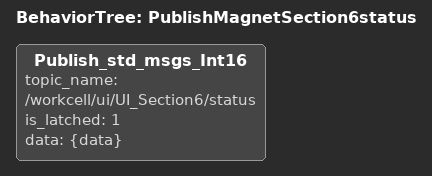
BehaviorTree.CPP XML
<BehaviorTree ID="PublishMagnetSection6status">
    <Publish_std_msgs_Int16 topic_name="/workcell/ui/UI_Section6/status" is_latched="1" data="{data}"/>
</BehaviorTree>
